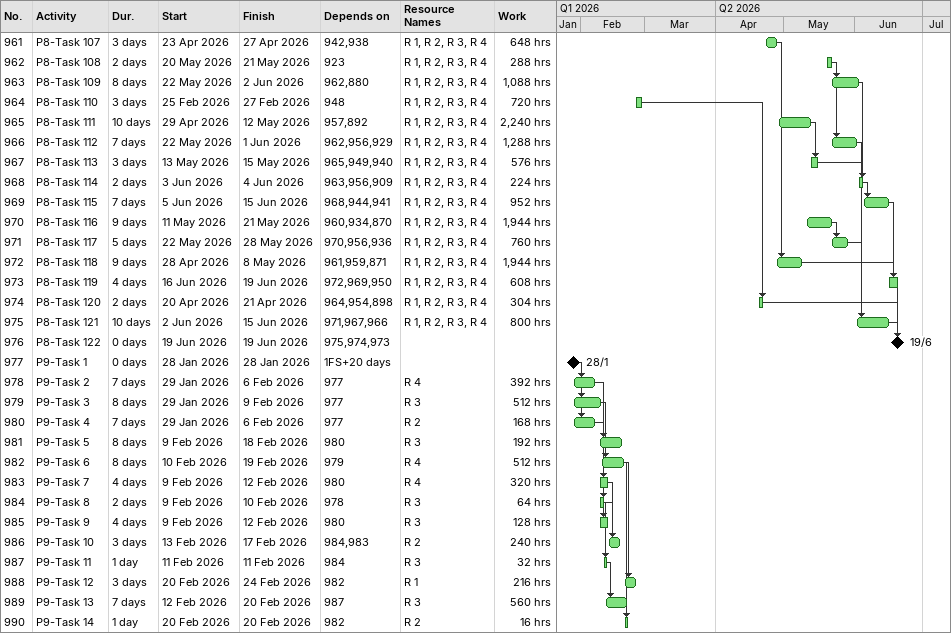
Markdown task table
| ID | Task | Duration | Start | Finish | Predecessors | Resources | Work (h) |
|---|---|---|---|---|---|---|---|
| 961 | P8-Task 107 | 3d | 2026-04-23 | 2026-04-27 | 942, 938 | R 1, R 2, R 3, R 4 | 648 |
| 962 | P8-Task 108 | 2d | 2026-05-20 | 2026-05-21 | 923 | R 1, R 2, R 3, R 4 | 288 |
| 963 | P8-Task 109 | 8d | 2026-05-22 | 2026-06-02 | 962, 880 | R 1, R 2, R 3, R 4 | 1088 |
| 964 | P8-Task 110 | 3d | 2026-02-25 | 2026-02-27 | 948 | R 1, R 2, R 3, R 4 | 720 |
| 965 | P8-Task 111 | 10d | 2026-04-29 | 2026-05-12 | 957, 892 | R 1, R 2, R 3, R 4 | 2240 |
| 966 | P8-Task 112 | 7d | 2026-05-22 | 2026-06-01 | 962, 956, 929 | R 1, R 2, R 3, R 4 | 1288 |
| 967 | P8-Task 113 | 3d | 2026-05-13 | 2026-05-15 | 965, 949, 940 | R 1, R 2, R 3, R 4 | 576 |
| 968 | P8-Task 114 | 2d | 2026-06-03 | 2026-06-04 | 963, 956, 909 | R 1, R 2, R 3, R 4 | 224 |
| 969 | P8-Task 115 | 7d | 2026-06-05 | 2026-06-15 | 968, 944, 941 | R 1, R 2, R 3, R 4 | 952 |
| 970 | P8-Task 116 | 9d | 2026-05-11 | 2026-05-21 | 960, 934, 870 | R 1, R 2, R 3, R 4 | 1944 |
| 971 | P8-Task 117 | 5d | 2026-05-22 | 2026-05-28 | 970, 956, 936 | R 1, R 2, R 3, R 4 | 760 |
| 972 | P8-Task 118 | 9d | 2026-04-28 | 2026-05-08 | 961, 959, 871 | R 1, R 2, R 3, R 4 | 1944 |
| 973 | P8-Task 119 | 4d | 2026-06-16 | 2026-06-19 | 972, 969, 950 | R 1, R 2, R 3, R 4 | 608 |
| 974 | P8-Task 120 | 2d | 2026-04-20 | 2026-04-21 | 964, 954, 898 | R 1, R 2, R 3, R 4 | 304 |
| 975 | P8-Task 121 | 10d | 2026-06-02 | 2026-06-15 | 971, 967, 966 | R 1, R 2, R 3, R 4 | 800 |
| 976 | P8-Task 122 | 0d | 2026-06-19 | 2026-06-19 | 975, 974, 973 |  |  |
| 977 | P9-Task 1 | 0d | 2026-01-28 | 2026-01-28 | 1FS+20d |  |  |
| 978 | P9-Task 2 | 7d | 2026-01-29 | 2026-02-06 | 977 | R 4 | 392 |
| 979 | P9-Task 3 | 8d | 2026-01-29 | 2026-02-09 | 977 | R 3 | 512 |
| 980 | P9-Task 4 | 7d | 2026-01-29 | 2026-02-06 | 977 | R 2 | 168 |
| 981 | P9-Task 5 | 8d | 2026-02-09 | 2026-02-18 | 980 | R 3 | 192 |
| 982 | P9-Task 6 | 8d | 2026-02-10 | 2026-02-19 | 979 | R 4 | 512 |
| 983 | P9-Task 7 | 4d | 2026-02-09 | 2026-02-12 | 980 | R 4 | 320 |
| 984 | P9-Task 8 | 2d | 2026-02-09 | 2026-02-10 | 978 | R 3 | 64 |
| 985 | P9-Task 9 | 4d | 2026-02-09 | 2026-02-12 | 980 | R 3 | 128 |
| 986 | P9-Task 10 | 3d | 2026-02-13 | 2026-02-17 | 984, 983 | R 2 | 240 |
| 987 | P9-Task 11 | 1d | 2026-02-11 | 2026-02-11 | 984 | R 3 | 32 |
| 988 | P9-Task 12 | 3d | 2026-02-20 | 2026-02-24 | 982 | R 1 | 216 |
| 989 | P9-Task 13 | 7d | 2026-02-12 | 2026-02-20 | 987 | R 3 | 560 |
| 990 | P9-Task 14 | 1d | 2026-02-20 | 2026-02-20 | 982 | R 2 | 16 |
